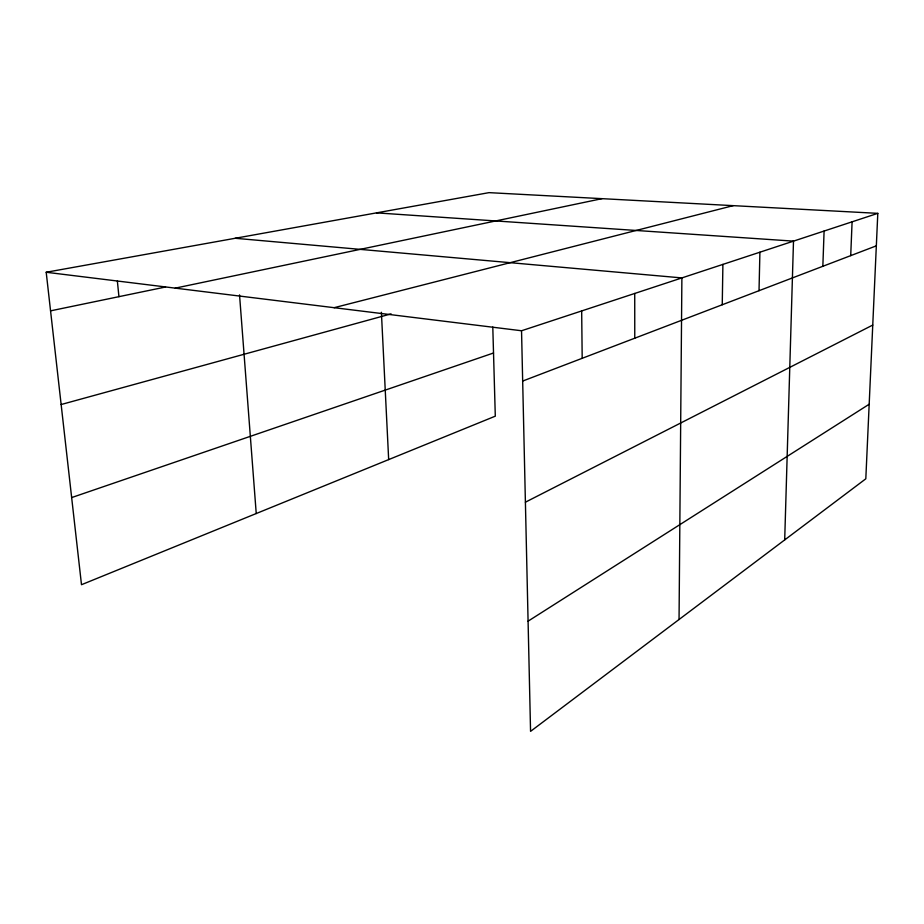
<?xml version="1.0" encoding="UTF-8"?>
<svg xmlns="http://www.w3.org/2000/svg" width="924" height="924" viewBox="0 0 924 924"><rect width="100%" height="100%" fill="white"/><g stroke="black" fill="none" stroke-linecap="round" stroke-linejoin="round"><path stroke-width="1.39" d="M679.048 619.507L681.889 277.916L235.216 238.277M722.245 304.747L722.903 264.391M759.02 290.69L759.909 252.194M784.695 539.905L793.497 241.129L376.484 212.867M822.845 266.285L824.092 231.046M850.715 255.636L852.09 221.818M877.8 213.352L865.811 478.805L530.561 731.358L521.54 330.757L877.8 213.352L489.027 192.642L46.2 272.257L81.497 584.707L495.299 416.17L492.792 327.05M528.078 621.171L869.172 404.238M525.398 502.194L872.753 325.063M522.672 381.058L876.333 245.842M71.656 497.574L493.52 353.003M61.146 404.527L391.095 313.871M334.13 307.692L733.206 205.648M175.26 288.138L602.009 198.66M50.554 310.845L165.535 287.006M46.2 272.257L521.54 330.757M117.371 281.092L118.93 296.673M239.535 294.895L256.237 513.536M381.393 312.277L388.669 459.598M581.67 310.938L582.189 358.304M634.73 293.451L634.765 338.196"/></g></svg>
